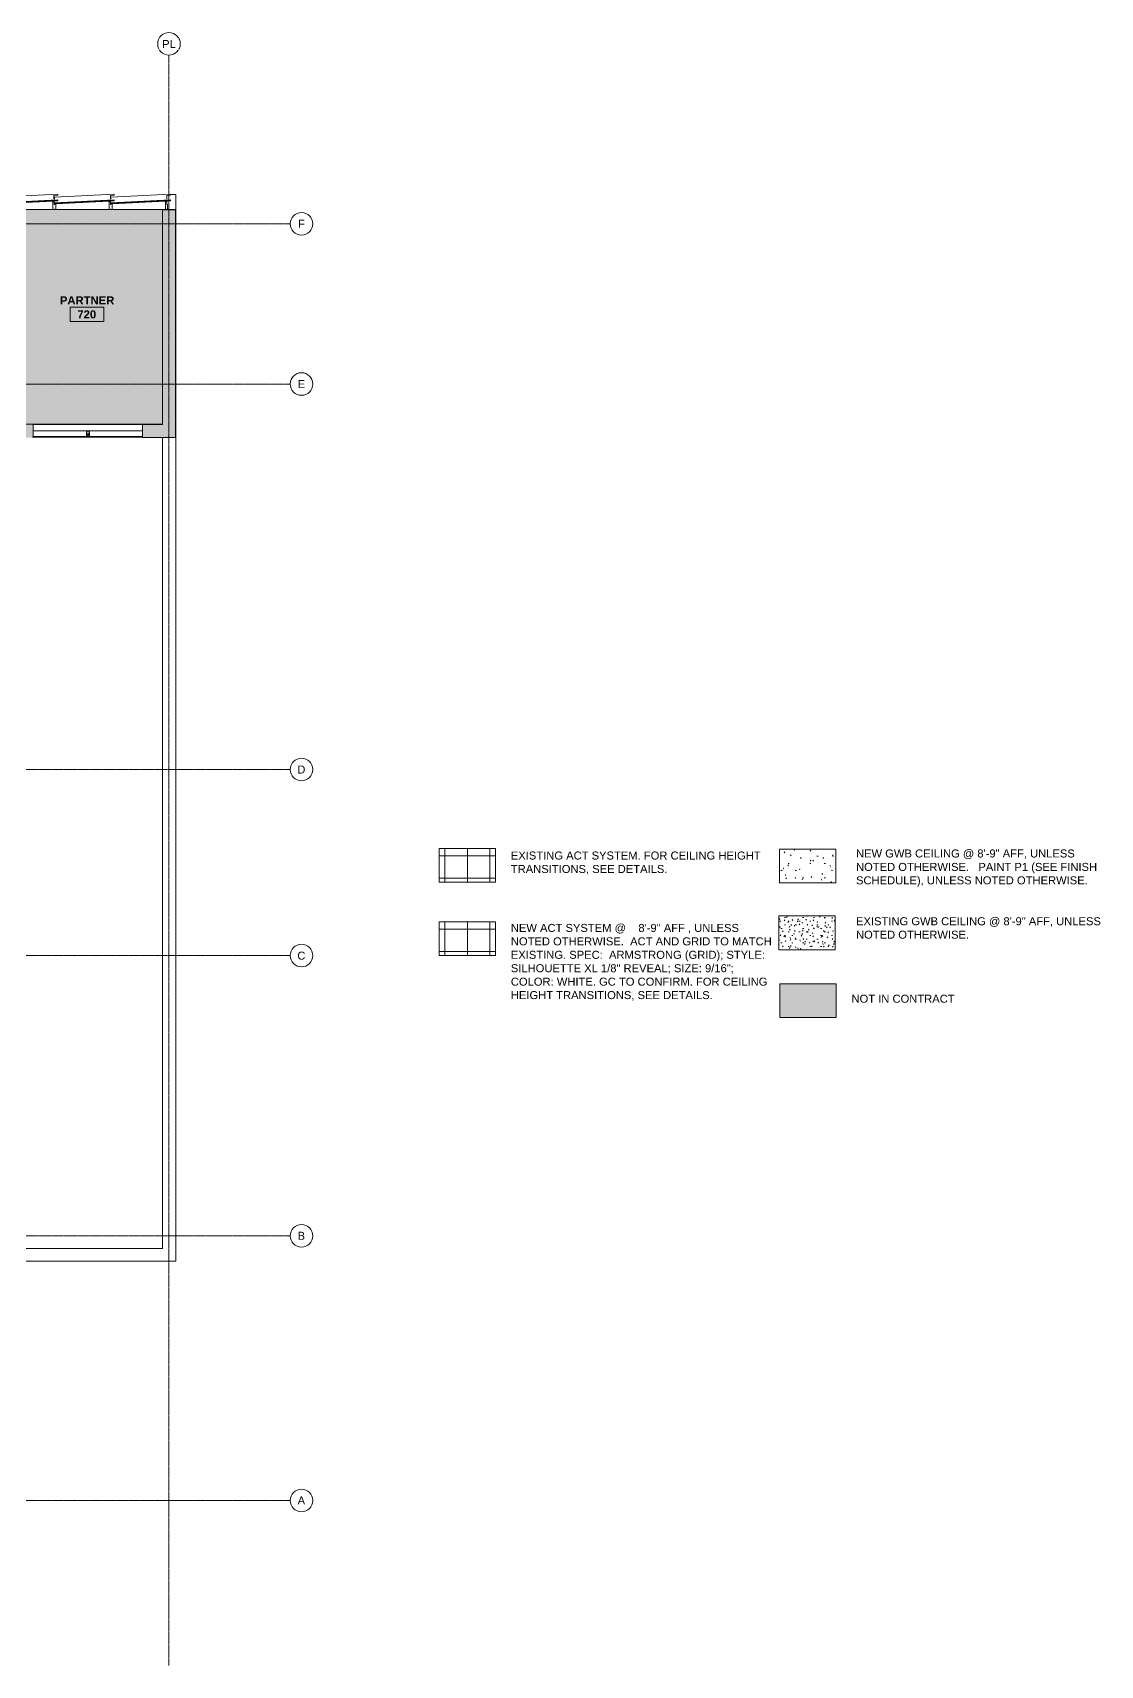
# Model space of a CAD drawing. Header units: inches. Extents: x -203 to 2908, y -968 to 768.
# Drawn here: x 1772 to 2908, y -968 to 768 of the extents above; entities that cross this region are included whole.
import ezdxf

# ---------------------------------------------------------------- set-up
doc = ezdxf.new("R2010")
doc.units = ezdxf.units.IN
doc.header["$MEASUREMENT"] = 0
doc.linetypes.add('Grid Line 1_2_', pattern=[0.875, 0.5, -0.125, 0.125, -0.125])
for name, color, linetype, lineweight in [('A-AREA-IDEN', 2, 'Continuous', 9), ('A-DETL-GENF', 92, 'Continuous', 9), ('A-DETL-THIN', 151, 'Continuous', 9), ('A-Glaz-Exst', 7, 'Continuous', 9), ('A-Wall-Exst', 7, 'Continuous', 9), ('A-WALL-PATT', 111, 'Continuous', 13), ('G-ANNO-TEXT', 231, 'Continuous', 9), ('Jenner and Block 8fl_BB_dwg', 8, 'Continuous', 9), ('S-GRID', 1, 'Continuous', 9), ('S-GRID-IDEN', 1, 'Continuous', 9)]:
    doc.layers.add(name, color=color, linetype=linetype, lineweight=lineweight)
doc.styles.add('Swis721 Lt BT', font='swissl.ttf', dxfattribs={"height": 8.514638})
doc.styles.add('Swis721 Lt BT_B', font='', dxfattribs={"height": 8.583975})
doc.styles.get('Swis721 Lt BT_B').set_extended_font_data('Swis721 Lt BT', bold=True)

# ---------------------------------------------------------------- blocks, each defined once
blk = doc.blocks.new('Jenner and Block 8fl_BB_dwg_CW-60-5551869-LEVEL 7 - RCP')
at = {"layer": 'A-Glaz-Exst'}
for p, q in [((12.2, 3.7), (9.2, -59.6)), ((12.7, 3.8), (9.7, -59.8)), ((12.7, 3.6), (11.9, 3.7)), ((11.4, -1.2), (11.5, -1.2)), ((11.4, -1.3), (11.5, -1.3)), ((11.5, -0.2), (11.5, -1.2)), ((11.7, -0.9), (11.5, -0.9)), ((11.7, -0.9), (11.7, -0.9)), ((11.7, -0.9), (11.7, -0.9)), ((11.7, -1), (11.7, -1)), ((11.7, -1), (11.7, -1)), ((11.7, -1.1), (11.7, -1.1)), ((11.7, -1.1), (11.7, -1.1)), ((11.7, -1.2), (11.7, -1.2)), ((11.7, -1.2), (11.7, -1.2)), ((11.7, -1.3), (11.7, -1.3)), ((11.7, -1.3), (11.7, -1.3)), ((11.7, -1.4), (11.7, -1.4)), ((11.7, -1.4), (11.7, -1.4)), ((11.7, -1.5), (11.7, -1.5)), ((11.7, -1.5), (11.7, -1.5)), ((11.7, -1.6), (11.7, -1.6)), ((11.7, -1.6), (11.7, -1.6)), ((8.7, -58.7), (8.8, -58.7)), ((8.7, -58.8), (8.7, -58.8)), ((8.9, -59.1), (8.7, -59.1)), ((9, -58.4), (9, -58.4)), ((9, -58.4), (9, -58.4)), ((9, -58.5), (9, -58.5)), ((9, -58.5), (9, -58.5)), ((9, -58.6), (9, -58.6)), ((9, -58.6), (9, -58.6)), ((9, -58.7), (9, -58.7)), ((9, -58.7), (9, -58.7)), ((9, -58.8), (9, -58.8)), ((9, -58.8), (9, -58.8)), ((9, -58.9), (9, -58.9)), ((9, -58.9), (9, -58.9)), ((9, -59), (9, -59)), ((9, -59), (9, -59)), ((9, -59.1), (9, -59.1)), ((9, -59.1), (9, -59.1)), ((9, -59.6), (9.7, -59.7))]:
    blk.add_line(p, q, dxfattribs=at)
at = {"layer": 'A-Glaz-Exst', "flags": 128}
for points in [[(3, -0.2), (3.1, -0.2), (3.1, 0)], [(11.6, -0.2), (8.1, -0.2), (8.1, 0), (8.1, -0.2)], [(10, -59.8), (13, 3.8), (12.7, 3.8), (12, 3.8), (11.8, -0.3), (11.7, -1.6), (9, -58.4), (9, -59.8), (10, -59.8)], [(14.1, 0), (14.1, -0.3), (17.8, -0.3), (18, 3.8), (19, 3.8), (16, -59.8), (14.1, -59.8), (14.1, -60)], [(3, -1.6), (3, -0.2), (3, -1.6), (11.5, -1.6)], [(11.5, -0.9), (11.5, -1.2), (11.4, -1.2), (11.4, -1.2), (11.4, -1.2), (11.3, -1.2), (11.3, -1.2), (11.3, -1.3), (11.4, -1.3), (11.4, -1.3), (11.4, -1.3), (11.5, -1.3), (11.5, -1.3)], [(11.4, -1.2), (11.4, -1.2), (11.4, -1.1), (11.3, -1.1), (11.3, -1.2), (11.3, -1.2), (11.3, -1.3), (11.3, -1.3), (11.4, -1.3), (11.4, -1.3), (11.4, -1.3)], [(11.5, -1.6), (11.5, -1.3), (11.5, -1.6), (11.7, -1.6)], [(9, -58.4), (8.7, -58.4), (3, -58.4), (3, -59.8), (3, -58.4)], [(3, -59.8), (3.1, -59.8), (3.1, -60)], [(8.7, -58.8), (8.7, -59.8), (8.1, -59.8), (8.1, -60)], [(8.7, -59.1), (8.7, -58.8), (8.7, -58.8), (8.7, -58.8), (8.7, -58.8), (8.6, -58.8), (8.6, -58.7), (8.6, -58.7), (8.7, -58.7), (8.7, -58.7), (8.7, -58.7), (8.8, -58.7), (8.8, -58.4)], [(8.7, -58.8), (8.7, -58.8), (8.7, -58.8), (8.6, -58.8), (8.6, -58.8), (8.6, -58.7), (8.6, -58.7), (8.6, -58.6), (8.7, -58.7), (8.7, -58.7), (8.7, -58.7)], [(8.8, -58.7), (8.8, -58.4), (8.8, -58.7), (8.8, -58.7)]]:
    blk.add_lwpolyline(points, dxfattribs=at)
at = {"layer": 'A-Glaz-Exst'}
for centre, radius, start, end in [((11.4, -1.2), 0.0249, 177.3555, 267.3555), ((11.4, -1.2), 0.0305, 271.5516, 353.6896), ((11.4, -1.2), 0.0249, 87.3555, 177.3555), ((11.4, -1.3), 0.0305, 1.0214, 83.1594), ((11.6, 0), 0.258, 238.8655, 297.0089), ((11.6, -0.1), 0.258, 238.8655, 297.0089), ((11.6, -0.2), 0.258, 238.8655, 297.0089), ((11.6, -0.3), 0.258, 238.8655, 297.0089), ((11.6, -0.4), 0.258, 238.8655, 297.0089), ((11.6, -0.5), 0.258, 238.8655, 297.0089), ((11.6, -0.6), 0.258, 238.8655, 297.0089), ((11.5, -1.2), 0.0249, 357.3555, 87.3555), ((11.5, -1.2), 0.0249, 267.3555, 357.3555), ((11.7, -0.9), 0.0234, 267.297, 87.297), ((11.7, -0.9), 0.0234, 175.8685, 267.297), ((11.7, -1), 0.0234, 87.297, 267.297), ((11.7, -1), 0.0234, 267.297, 87.297), ((11.7, -1.1), 0.0234, 87.297, 267.297), ((11.7, -1.1), 0.0234, 267.297, 87.297), ((11.7, -1.2), 0.0234, 87.297, 267.297), ((11.7, -1.2), 0.0234, 267.297, 87.297), ((11.7, -1.2), 0.0234, 87.297, 267.297), ((11.7, -1.3), 0.0234, 267.297, 87.297), ((11.7, -1.3), 0.0234, 87.297, 267.297), ((11.7, -1.4), 0.0234, 267.297, 87.297), ((11.7, -1.4), 0.0234, 87.297, 267.297), ((11.7, -1.5), 0.0234, 267.297, 87.297), ((11.7, -1.5), 0.0234, 87.297, 267.297), ((11.7, -1.6), 0.0234, 87.297, 177.7828), ((11.7, -1.6), 0.0238, 260.3836, 353.7904), ((11.7, -1.6), 0.0234, 267.297, 1.6464), ((11.7, -1.6), 0.0234, 87.297, 177.2547), ((11.7, -1.6), 0.0234, 15.8834, 87.297), ((8.7, -58.7), 0.0249, 87.3502, 177.3502), ((8.7, -58.7), 0.0249, 177.3502, 267.3502), ((8.7, -58.7), 0.0305, 271.5463, 353.6844), ((8.7, -58.8), 0.0305, 1.0161, 83.1541), ((8.7, -58.8), 0.0249, 267.3502, 357.3502), ((8.8, -59.6), 0.34, 63.9852, 107.2002), ((8.8, -59.6), 0.34, 64.7421, 107.928), ((8.8, -59.7), 0.34, 65.4949, 108.6593), ((8.8, -59.8), 0.34, 66.2438, 109.3942), ((8.8, -60), 0.34, 67.7305, 110.8758), ((8.8, -59.9), 0.34, 67.0021, 110.133), ((8.8, -60.1), 0.34, 68.4686, 111.6228), ((8.7, -58.8), 0.0249, 357.3502, 87.3502), ((9, -58.8), 0.0234, 87.3355, 267.3355), ((9, -58.9), 0.0234, 87.3355, 267.3355), ((9, -59), 0.0234, 87.3355, 267.3355), ((9, -59.1), 0.0234, 87.3355, 193.174), ((9, -58.4), 0.0234, 190.1274, 267.3355), ((9, -58.4), 0.0238, 0.8421, 94.2489), ((9, -58.4), 0.0234, 267.3355, 87.3355), ((9, -58.5), 0.0234, 87.3355, 267.3355), ((9, -58.4), 0.0234, 190.6265, 267.3355), ((9, -58.5), 0.0234, 267.3355, 87.3355), ((9, -58.6), 0.0234, 87.3355, 267.3355), ((9, -58.6), 0.0234, 267.3355, 87.3355), ((9, -58.7), 0.0234, 87.3355, 267.3355), ((9, -58.7), 0.0234, 267.3355, 87.3355), ((9, -58.7), 0.0234, 87.3355, 267.3355), ((9, -58.8), 0.0234, 267.3355, 87.3355), ((9, -58.9), 0.0234, 267.3355, 87.3355), ((9, -59), 0.0234, 267.3355, 87.3355), ((9, -59.1), 0.0234, 267.3355, 87.3355)]:
    blk.add_arc(centre, radius, start, end, dxfattribs=at)
blk = doc.blocks.new('Jenner and Block 8fl_BB_dwg-4751915-LEVEL 7 - RCP')
at = {"layer": 'A-Glaz-Exst'}
for p, q in [((1772.1, 351.6), (1889, 351.6)), ((1772.1, 344.7), (1829.1, 344.7)), ((1829.3, 344.3), (1829.3, 341)), ((1829.3, 340.6), (1829.3, 339.5)), ((1829.4, 340.8), (1830.4, 340.8)), ((1830.5, 340.7), (1829.4, 340.7)), ((1829.9, 344.4), (1829.9, 344.3)), ((1829.9, 344.3), (1831.2, 344.3)), ((1830.5, 341.3), (1830.4, 341.3)), ((1830.4, 338.7), (1830.4, 338.8)), ((1830.4, 337.7), (1830.9, 337.7)), ((1830.7, 338.6), (1830.5, 338.7)), ((1830.6, 341.2), (1830.7, 341.1)), ((1830.7, 340.8), (1830.6, 340.8)), ((1830.6, 338.7), (1830.8, 338.7)), ((1830.7, 341.2), (1830.7, 341.2)), ((1830.7, 341.1), (1830.7, 340.9)), ((1830.7, 340.8), (1830.7, 340.8)), ((1830.8, 341.1), (1830.9, 341)), ((1830.8, 341), (1830.8, 341)), ((1830.8, 341), (1830.8, 341)), ((1830.9, 341), (1830.8, 340.9)), ((1830.8, 338.7), (1830.8, 338.9)), ((1831.9, 340.8), (1831.1, 340.8)), ((1831.3, 344.5), (1831.9, 344.5)), ((1831.3, 344.3), (1831.3, 344.4)), ((1832, 344.3), (1832, 341)), ((1832, 340.6), (1832, 339.5)), ((1832.1, 344.7), (1888.6, 344.7))]:
    blk.add_line(p, q, dxfattribs=at)
at = {"layer": 'A-Glaz-Exst', "flags": 128}
for points in [[(1918.5, 596.1), (1924.1, 596.1), (1924.1, 580.1)], [(-120.8, 406.7), (-120.8, 580.1), (1913.1, 580.1)], [(1923.1, 579.9), (1923.1, 580.1), (1915.2, 580.1), (1915.2, 585.3), (1914.7, 585.3)], [(1772.1, 338.5), (1829.9, 338.5), (1829.9, 338.7), (1829.2, 338.7), (1829.2, 338.8), (1829.1, 338.8), (1829.1, 344.7), (1830.4, 344.7), (1830.4, 344.4), (1830.4, 344.5), (1830.4, 344.7), (1829.1, 344.7), (1829.1, 338.8), (1829.2, 338.8), (1829.2, 339.1)], [(1772.1, 338.7), (1829.2, 338.7), (1829.6, 339.1), (1829.6, 338.7), (1829.2, 339.1), (1830, 339.1)], [(1772.1, 338), (1829.9, 338), (1829.9, 337.7), (1772.1, 337.7)], [(1829.4, 338.4), (1829.3, 338.4), (1829.3, 338), (1829.4, 338)], [(1830.2, 344.5), (1830, 344.5), (1830, 344.5), (1830.1, 344.5), (1830.1, 344.5), (1829.9, 344.5), (1829.9, 344.5), (1829.9, 344.5), (1829.9, 344.5), (1829.4, 344.5)], [(1829.4, 339.3), (1830.4, 339.3), (1830.4, 338.8), (1830.3, 338.8), (1830.3, 338.8), (1830.3, 338.8), (1830.3, 338.7), (1830.3, 338.7), (1830.3, 338.7), (1830.4, 338.7), (1830.4, 338.6), (1830.7, 338.6), (1830.7, 338.6), (1830.7, 338.6), (1830.4, 338.6), (1830.4, 337.7), (1830.1, 337.7), (1830.1, 339)], [(1829.5, 338.4), (1829.6, 338.4), (1829.8, 338.4), (1829.8, 338), (1829.6, 338), (1829.5, 338)], [(1830.3, 344.4), (1830.3, 344.4), (1830.8, 344.4), (1829.9, 344.4)], [(1830.4, 338.8), (1830.4, 338.8), (1830.4, 338.8)], [(1830.6, 338.7), (1830.9, 338.7), (1830.6, 338.7), (1830.6, 338.7)], [(1830.7, 341.2), (1830.8, 341.2), (1830.8, 341), (1830.8, 341), (1830.8, 341.1)], [(1830.8, 340.9), (1830.8, 340.9), (1830.8, 340.9), (1830.8, 340.8), (1830.7, 340.8)], [(1831, 340.9), (1831, 341.3), (1830.8, 341.3), (1830.8, 341)], [(1830.8, 340.9), (1830.8, 340.7), (1831.9, 340.7)], [(1832.1, 338.8), (1832.1, 338.8), (1832.1, 344.7), (1830.9, 344.7), (1830.9, 344.5), (1830.9, 344.7), (1832.1, 344.7), (1832.1, 338.8), (1832.1, 338.8), (1832.1, 338.7), (1832.1, 338.8), (1832.1, 339.1)], [(1831.9, 339.3), (1830.9, 339.3), (1830.9, 338.8), (1830.9, 338.8), (1830.9, 338.8), (1831, 338.8), (1831, 338.7), (1830.9, 338.7), (1830.9, 338.7), (1830.9, 338.7), (1830.9, 338.7), (1830.9, 337.7), (1831.1, 337.7)], [(1830.9, 338.7), (1830.9, 337.7), (1831.1, 337.7), (1831.1, 339)], [(1830.9, 338.9), (1830.9, 338.9), (1830.9, 338.8)], [(1832.1, 338.7), (1831.7, 339.1), (1831.7, 338.7), (1832.1, 339.1), (1831.3, 339.1)], [(1888.6, 338.7), (1832.1, 338.7), (1831.4, 338.7), (1831.4, 338.5), (1888.6, 338.5)], [(1888.6, 338), (1831.4, 338), (1831.4, 337.7), (1888.6, 337.7)], [(1831.8, 338.4), (1831.7, 338.4), (1831.5, 338.4), (1831.5, 338), (1831.7, 338), (1831.8, 338)], [(1831.8, 338.4), (1831.9, 338.4), (1831.9, 338), (1831.8, 338)]]:
    blk.add_lwpolyline(points, dxfattribs=at)
blk.add_lwpolyline([(1830.1, 337.7), (1830.4, 337.7), (1830.4, 338.6), (1830.4, 337.7)], close=True, dxfattribs=at)
at = {"layer": 'A-Glaz-Exst'}
for centre, radius in [((1829.5, 338.4), 0.0313), ((1829.5, 338), 0.0313), ((1831.8, 338.4), 0.0312), ((1831.8, 338), 0.0312)]:
    blk.add_circle(centre, radius, dxfattribs=at)
for centre, radius, start, end in [((1829.4, 344.3), 0.125, 90, 180), ((1829.4, 341), 0.125, 180, 270), ((1829.4, 340.6), 0.125, 90, 180), ((1829.4, 339.5), 0.125, 180, 270), ((1829.9, 338.9), 0.312, 143.1301, 216.8699), ((1830, 338.9), 0.221, 98.1301, 225), ((1830.3, 338.2), 0.531, 151.9275, 208.0725), ((1830, 338.2), 0.145, 20.4877, 217.8024), ((1829.9, 344.4), 0.0312, 90, 180), ((1829.9, 344.3), 0.0312, 180, 270), ((1830.1, 338.7), 0.257, 91.4846, 178.5154), ((1830, 338.1), 0.13, 196.4082, 343.6978), ((1830, 337.6), 0.266, 61.9275, 118.0725), ((1830, 337.7), 0.266, 61.9275, 118.0725), ((1830, 337.5), 0.266, 61.9275, 118.0725), ((1830, 337.5), 0.266, 61.9275, 118.0725), ((1830, 339), 0.125, 0, 90), ((1830.2, 344.4), 0.0313, 0, 90), ((1830.3, 344.4), 0.0312, 270, 0), ((1830.3, 344.4), 0.0312, 270, 0), ((1830.3, 344.4), 0.0312, 180, 270), ((1831, 341), 0.673, 156.572, 192.6755), ((1830.4, 338.8), 0.0312, 5, 90), ((1830.5, 338.7), 0.0312, 185, 270), ((1831, 341), 0.548, 150.7723, 209.8389), ((1831, 341), 0.451, 155.6104, 204.3896), ((1830.6, 341.1), 0.089, 47.709, 140.0132), ((1831, 341), 0.517, 156.0212, 203.9788), ((1830.6, 340.8), 0.089, 219.9868, 312.291), ((1830.6, 341.1), 0.0695, 66.2999, 122.2806), ((1830.6, 340.9), 0.0695, 237.7194, 293.7001), ((1830.6, 338.7), 0.0313, 95, 180), ((1830.7, 341.2), 0.0197, 224.761, 270), ((1830.7, 341.1), 0.0118, 224.761, 292.5325), ((1830.7, 341.1), 0.0139, 297.3515, 112.5325), ((1830.7, 341.1), 0.0118, 117.3515, 180), ((1830.8, 341), 0.0306, 93.7029, 266.2971), ((1830.7, 340.8), 0.0139, 247.4675, 62.6485), ((1830.7, 340.9), 0.0118, 180, 242.6485), ((1830.7, 340.8), 0.0118, 67.4675, 135.239), ((1830.7, 340.8), 0.0197, 90, 135.239), ((1830.7, 338.6), 0.0313, 0, 85), ((1830.8, 344.5), 0.0625, 270, 0), ((1830.8, 344.5), 0.0625, 270, 0), ((1830.8, 341.1), 0.016, 25.4383, 180), ((1830.8, 341), 0.0306, 273.7029, 86.2971), ((1830.8, 340.9), 0.016, 180, 334.5617), ((1830.9, 338.9), 0.0312, 90, 175), ((1830.8, 338.7), 0.0312, 270, 355), ((1830.8, 341), 0.04, 334.5617, 25.4383), ((1831.1, 340.9), 0.0625, 180, 270), ((1831.3, 339), 0.125, 90, 180), ((1831.1, 338.7), 0.257, 1.4846, 88.5154), ((1831.3, 338.2), 0.145, 322.1976, 159.5123), ((1831.3, 338.1), 0.13, 196.3022, 343.5918), ((1831.3, 337.6), 0.266, 61.9275, 118.0725), ((1831.3, 337.7), 0.266, 61.9275, 118.0725), ((1831.3, 337.5), 0.266, 61.9275, 118.0725), ((1831.3, 337.5), 0.266, 61.9275, 118.0725), ((1831.2, 344.3), 0.0625, 270, 0), ((1831.3, 344.4), 0.0625, 90, 180), ((1831.3, 338.9), 0.221, 315, 81.8699), ((1830.9, 338.2), 0.531, 331.9275, 28.0725), ((1831.3, 338.9), 0.312, 323.1301, 36.8699), ((1831.9, 344.3), 0.125, 0, 90), ((1831.9, 341), 0.125, 270, 0), ((1831.9, 340.6), 0.125, 0, 90), ((1831.9, 339.5), 0.125, 270, 360)]:
    blk.add_arc(centre, radius, start, end, dxfattribs=at)
at = {"layer": 'A-Wall-Exst'}
blk.add_line((1771.7, 337.7), (1772.1, 337.7), dxfattribs=at)
at = {"layer": 'A-Wall-Exst', "flags": 128}
for points in [[(1924.1, 337.7), (1924.1, 580.1), (1909.8, 580.1), (1909.8, 579.9)], [(1772.1, 337.7), (1772.1, 351.6), (1737.2, 351.6), (1736.1, 351.6)], [(1909.8, 351.6), (1889, 351.6), (1889, 351.3)], [(1923.7, 337.7), (1924.1, 337.7), (1924.1, -538.8), (1737.2, -538.8), (1737.2, -494.3), (1723.3, -494.3), (1723.3, -494.6)], [(1737.2, -525.1), (1909.8, -525.1), (1909.8, 337.4)]]:
    blk.add_lwpolyline(points, dxfattribs=at)
at = {"layer": 'A-WALL-PATT', "color": 7, "lineweight": 9}
for p, q in [((1909.8, 580.1), (1924.1, 580.1)), ((1889, 351.3), (1889, 351.6)), ((1924.1, 337.7), (1923.7, 338.1)), ((1923.7, 338.1), (1924.1, 337.7))]:
    blk.add_line(p, q, dxfattribs=at)
at = {"layer": 'A-WALL-PATT', "color": 7, "lineweight": 9, "flags": 128}
blk.add_lwpolyline([(1772.1, 351.6), (1772.1, 347), (1772.1, 337.7)], dxfattribs=at)
at = {"extrusion": (0, 0, -1), "zscale": -1, "rotation": 90.00000000000001}
for p in [(-1794.7, 577.2), (-1854.7, 577.2), (-1914.7, 577.2)]:
    blk.add_blockref('Jenner and Block 8fl_BB_dwg_CW-60-5551869-LEVEL 7 - RCP', p, dxfattribs=at)
blk = doc.blocks.new('Grid - Grid Head - Circle-50561-LEVEL 7 - RCP')
at = {"layer": 'S-GRID-IDEN'}
blk.add_circle((0, 0), 0.125, dxfattribs=at)
blk = doc.blocks.new('Room Tag - Room Name and Number-3379422-LEVEL 7 - RCP')
at = {"layer": 'A-AREA-IDEN'}
for p, q in [((-0.188, -0.164), (-0.188, -0.002)), ((-0.188, -0.002), (0.187, -0.002)), ((0.187, -0.002), (-0.188, -0.002)), ((-0.188, -0.002), (-0.188, -0.164)), ((0.187, -0.164), (-0.188, -0.164)), ((-0.188, -0.164), (0.187, -0.164)), ((0.187, -0.002), (0.187, -0.164)), ((0.187, -0.164), (0.187, -0.002))]:
    blk.add_line(p, q, dxfattribs=at)

msp = doc.modelspace()

# ---------------------------------------------------------------- hatches: boundary and pattern name
at = {"layer": 'A-DETL-GENF'}
h = msp.add_hatch(color=9, dxfattribs=at)
h.paths.add_polyline_path([(131.8, -848), (290.7, -780.5), (225.6, -627), (211.1, -633.2), (209.3, -628.9), (209.4, -628.9), (203.6, -616.4), (207.8, -614.4), (213.7, -627.1), (295.8, -592.2), (297.6, -596.5), (229.9, -625.2), (295, -778.7), (401.1, -733.6), (335.9, -580.2), (334.4, -580.9), (332.6, -576.6), (421, -539.1), (422.8, -543.3), (340.2, -578.4), (405.3, -731.8), (511.7, -686.7), (511.7, -619.1), (494.7, -619.1), (494.7, -614.1), (492.2, -614.1), (492.2, -540), (465.4, -540), (465.4, -525.2), (459.6, -527.7), (457.8, -523.5), (465.4, -520.2), (465.4, -507.4), (497.2, -507.4), (497.2, -511.6), (497.7, -511.6), (497.7, -516.6), (497.2, -516.6), (497.2, -614.1), (658.1, -614.1), (718.7, -588.4), (718.7, -513), (720.7, -513), (720.7, -508.9), (744.7, -508.9), (744.7, -513.2), (758, -510.1), (758, -505.4), (677.1, -505.4), (677.1, -505.4), (627, -505.4), (627, -505.3), (560.7, -505.3), (560.7, -516.6), (537.7, -516.6), (537.7, -511.6), (555.7, -511.6), (555.7, -395.3), (560.7, -395.3), (560.7, -438.4), (560.2, -438.4), (560.2, -441.9), (560.7, -441.9), (560.7, -498.3), (620, -498.3), (620, -477.9), (627, -477.9), (627, -501.9), (758, -501.9), (758, -376.9), (625.5, -376.9), (625.5, -433.4), (624.2, -433.4), (624.2, -433.9), (625.5, -433.9), (625.5, -441.9), (600.2, -441.9), (600.2, -438.4), (622, -438.4), (622, -303.2), (601.2, -303.2), (601.2, -299.7), (634.6, -299.7), (634.6, -357), (794, -357), (794, -231), (635, -231), (635, -255), (560.7, -255), (560.7, -299.7), (561.2, -299.7), (561.2, -303.2), (560.7, -303.2), (560.7, -346.7), (555.7, -346.7), (555.7, -250), (575.8, -250), (575.8, -200.8), (587.1, -200.8), (587.1, -243.7), (631.5, -243.7), (631.5, -225), (676, -225), (676, -160.8), (555.7, -160.8), (555.7, 0.7), (596.7, 0.7), (596.7, -16.3), (638.7, -16.3), (638.7, 0.7), (700.7, 0.7), (700.7, -16.3), (742.7, -16.3), (742.7, 0.7), (804.7, 0.7), (804.7, -16.3), (846.7, -16.3), (846.7, 0.7), (908.7, 0.7), (908.7, -16.3), (950.7, -16.3), (950.7, 0.7), (993.7, 0.7), (993.7, -121.7), (988.7, -121.7), (988.7, -121.3), (980.1, -121.3), (980.1, -122.6), (769.7, -122.6), (769.7, -217.7), (963.7, -217.7), (963.7, -199.9), (988.7, -199.9), (988.7, -161.7), (993.7, -161.7), (993.7, -227.3), (968.7, -227.3), (968.7, -227.4), (963.7, -227.4), (963.7, -224.7), (769.7, -224.7), (769.7, -225), (800, -225), (800, -303.9), (963.7, -303.9), (963.7, -267.4), (968.7, -267.4), (968.7, -284.3), (1048.6, -284.3), (1048.6, -116.8), (1052.1, -116.8), (1052.1, -76.8), (1048.6, -76.8), (1048.6, 0.1), (1552.6, 0.1), (1552.6, 338), (1723.3, 338), (1723.3, 351.6), (1731.9, 351.6), (1731.9, 355.6), (1736.5, 355.6), (1736.5, 351.6), (1910.2, 351.6), (1910.2, 580.4), (-120.4, 580.4), (-120.4, 407), (53.9, 407), (53.9, 427), (70.7, 427), (70.7, 422.3), (58.5, 422.3), (58.5, 402.3), (58.1, 402.3), (58.1, 327.6), (54.3, 327.6), (54.3, 402.3), (-120.4, 402.3), (-120.4, 287), (54.3, 287), (54.3, 287.6), (58.1, 287.6), (58.1, 279.6), (54.3, 279.6), (54.3, 282.3), (-120.4, 282.3), (-120.4, 167), (54.3, 167), (54.3, 239.6), (58.1, 239.6), (58.1, 160.6), (54.3, 160.6), (54.3, 162.3), (-120.4, 162.3), (-120.4, 0.5), (-80.8, 0.5), (-80.8, -12.9), (54.3, -12.9), (54.3, 120.6), (58.1, 120.6), (58.1, -20.2), (54.3, -20.2), (54.3, -17.5), (-80.8, -17.5), (-80.8, -31), (-120.4, -31), (-120.4, -193), (54.3, -193), (54.3, -60.2), (58.1, -60.2), (58.1, -218.2), (72.5, -252.3), (69.1, -253.8), (54.3, -219), (54.3, -197.7), (-120.4, -197.7), (-120.4, -254.2), (-75, -361.1), (84.5, -290.1), (84.7, -290.6), (88.2, -289.1), (140.8, -413.1), (137.4, -414.6), (86.3, -294.4), (-73.1, -365.4), (42.7, -638.1), (201.9, -566.7), (175.4, -504.2), (178.9, -502.7), (207.2, -569.4), (190.3, -577), (190.9, -578.2), (186.7, -580.1), (186.1, -578.8), (44.5, -642.4), (120.8, -822.1)], flags=0)
h.paths.add_polyline_path([(225.8, -805.8), (216.4, -783.7), (238.5, -774.3), (247.8, -796.4), (233, -802.7)], flags=0)
h.paths.add_polyline_path([(446.7, -712), (437.3, -689.9), (459.4, -680.5), (468.8, -702.6), (455.3, -708.3)], flags=0)
h.paths.add_polyline_path([(516.3, -684.7), (893.3, -524.7), (967.9, -524.7), (967.9, -523.3), (944.2, -523.3), (944.2, -523.6), (744.7, -523.6), (744.7, -532.9), (723.7, -532.9), (723.7, -561.4), (744.7, -561.4), (744.7, -585.4), (723.7, -585.4), (723.7, -591.7), (659.1, -619.1), (590.8, -619.1), (590.8, -647.1), (516.7, -647.1), (516.7, -643.6), (587.3, -643.6), (587.3, -619.1), (516.3, -619.1), (516.3, -647.1)], flags=0)
h.paths.add_polyline_path([(494.8, -99.5), (491.3, -99.5), (491.3, -3.4), (380.8, -3.4), (380.8, -149.2), (491.3, -149.2), (491.3, -139.5), (494.8, -139.5), (494.8, -99.5)], flags=0)
h.paths.add_polyline_path([(262.4, -545.9), (246.3, -508.1), (353.1, -462.7), (227.5, -166.9), (120.8, -212.4), (111, -189.4), (111, 5.6), (114.8, 5.6), (114.8, -29.2), (207, -29.2), (207, 5.6), (253.2, 5.6), (256.4, 0.1), (258.3, 0.1), (258.3, -3.4), (257.3, -3.4), (257.3, -33.1), (236.5, -33.1), (236.5, -149.2), (377.3, -149.2), (377.3, -3.4), (298.3, -3.4), (298.3, 0.1), (494.8, 0.1), (494.8, -201.3), (491.3, -201.3), (491.3, -152.7), (236.5, -152.7), (236.5, -179.1), (297.9, -323.8), (491.3, -323.8), (491.3, -321.7), (494.8, -321.7), (494.8, -446.7), (416, -480.4), (414.6, -477.1), (491.3, -444.4), (491.3, -327.3), (299.4, -327.3), (370.9, -495.8), (377.8, -492.8), (379.2, -496), (369.1, -500.4), (354.5, -465.9), (287.3, -494.5), (302, -529.1), (263.1, -545.6)], flags=0)
h.paths.add_polyline_path([(263.1, -541.8), (297.4, -527.2), (284.1, -495.8), (271.8, -501), (281.2, -523.1), (259.1, -532.5), (262.4, -540.1)], flags=0)
h.paths.add_polyline_path([(3.3, -539), (-6.1, -516.9), (16, -507.5), (19.4, -515.4), (155.6, -457.5), (153, -451.4), (156.4, -450), (163.2, -465.9), (159.8, -467.4), (157.4, -461.8), (21.2, -519.6), (25.4, -529.6), (16, -533.6)], flags=0)
h.paths.add_polyline_path([(492, -535.4), (492.2, -535.4), (492.2, -532.9), (471.7, -532.9), (471.7, -512), (470, -512), (470, -535.4), (471.7, -535.4)], flags=0)
h.paths.add_polyline_path([(1595.7, -524.7), (1723.7, -524.7), (1723.7, -377.4), (1552.6, -377.4), (1552.6, -347.5), (1539.3, -347.5), (1539.3, -343.7), (1552.6, -343.7), (1552.6, -123.4), (1491.1, -123.4), (1491.1, -287.8), (1483.5, -287.8), (1483.5, -284.3), (1487.6, -284.3), (1487.6, -123.7), (1052.1, -123.7), (1052.1, -284.3), (1443.5, -284.3), (1443.5, -287.8), (1413.3, -287.8), (1413.3, -343.7), (1450.3, -343.7), (1450.3, -347.5), (1376.3, -347.5), (1376.3, -524.7), (1492, -524.7), (1492, -347.5), (1490.3, -347.5), (1490.3, -343.7), (1499.3, -343.7), (1499.3, -347.5), (1496.6, -347.5), (1496.6, -524.7), (1566.7, -524.7)], flags=0)
h.paths.add_polyline_path([(1542.7, -523.3), (1542.7, -499.3), (1566.7, -499.3), (1566.7, -523.3), (1552.6, -523.3)], flags=0)
h.paths.add_polyline_path([(744.7, -520.1), (940.7, -520.1), (940.7, -497.3), (944.2, -497.3), (944.2, -500.8), (963.7, -500.8), (963.7, -457.4), (946.5, -457.4), (946.5, -308.9), (800, -308.9), (800, -363), (625.5, -363), (625.5, -370.9), (764, -370.9), (764, -513.6), (744.7, -513.6), (744.7, -520)], flags=0)
h.paths.add_polyline_path([(963.7, -452.4), (963.7, -308.9), (951.5, -308.9), (951.5, -452.4)], flags=0)
h.paths.add_polyline_path([(631.1, -357), (631.1, -303.2), (625.5, -303.2), (625.5, -357)], flags=0)
h.paths.add_polyline_path([(491.3, -281.7), (491.3, -225.3), (471.7, -225.3), (471.7, -201.3), (494.8, -201.3), (494.8, -281.7), (491.3, -281.7)], flags=0)
h.paths.add_polyline_path([(739.5, -225), (766.2, -225), (766.2, -204.8), (679.5, -204.8), (679.5, -225), (681.5, -225)], flags=0)
h.paths.add_polyline_path([(766.2, -201.3), (766.2, -119.3), (679.5, -119.3), (679.5, -201.3), (739.5, -201.3)], flags=0)
h.paths.add_polyline_path([(233, -170.8), (233, -164.6), (230.7, -165.5), (232.9, -170.6)], flags=0)
h.paths.add_polyline_path([(668.2, -146.8), (668.2, -111.3), (771.7, -111.3), (771.7, -24.3), (569.7, -24.3), (569.7, -146.8), (584.7, -146.8)], flags=0)
h.paths.add_polyline_path([(1052.1, -120.2), (1162.6, -120.2), (1162.6, -3.4), (1052.1, -3.4), (1052.1, -120.2)], flags=0)
h.paths.add_polyline_path([(1203.9, -120.2), (1487.6, -120.2), (1487.6, -118), (1491.1, -118), (1491.1, -78), (1487.6, -78), (1487.6, -3.4), (1268.7, -3.4), (1268.7, -29.3), (1240.7, -29.3), (1240.7, -3.4), (1166.1, -3.4), (1166.1, -120.2)], flags=0)
h.paths.add_polyline_path([(775.2, -111.3), (979.7, -111.3), (979.7, -24.3), (775.2, -24.3), (775.2, -97.3)], flags=0)
h.paths.add_polyline_path([(253.5, -29.3), (253.5, -1.9), (251.2, 2.1), (210.5, 2.1), (210.5, -29.2), (220.7, -29.2), (220.7, -1.3), (248.7, -1.3), (248.7, -29.3)], flags=0)
h.paths.add_polyline_path([(-120.4, -27.5), (-84.3, -27.5), (-84.3, -27.3), (-117.8, -27.3), (-117.8, -3), (-120.4, -3), (-120.4, -27.3)], flags=0)
h.paths.add_polyline_path([(364.9, 72.7), (159.6, 72.7), (159.6, 76.2), (236.8, 76.2), (236.8, 164.7), (114.5, 164.6), (114.5, 76.2), (119.6, 76.2), (119.6, 72.7), (111, 72.7), (111, 168.1), (236.8, 168.2), (236.8, 330.1), (118.6, 330.1), (118.6, 333.6), (240.3, 333.6), (240.3, 219.7), (561.3, 219.7), (561.3, 333.9), (564.8, 333.9), (564.9, 72.2), (435.2, 72.2), (435.2, 104.8), (438.7, 104.8), (438.7, 75.7), (561.4, 75.7), (561.3, 169), (526.7, 169), (526.7, 174.5), (530.2, 174.5), (530.2, 172.5), (561.3, 172.5), (561.3, 216), (530.2, 216), (530.2, 213.5), (526.7, 213.5), (526.7, 216.2), (402.6, 216.2), (402.6, 140.7), (439.2, 140.7), (439.2, 137.2), (361.2, 137.2), (361.2, 140.7), (382.3, 140.7), (382.3, 216.2), (240.3, 216.2), (240.3, 76.2), (361.4, 76.2), (361.4, 102.2), (364.9, 102.2), (364.9, 76.2)], flags=0)
h.paths.add_polyline_path([(1048.5, 72.7), (1048.5, 216.2), (808.5, 216.2), (808.5, 219.7), (768.5, 219.7), (768.5, 216.2), (766.3, 216.2), (766.3, 80.7), (993, 80.7), (993, 72.7), (762.8, 72.7), (762.8, 107.7), (727.7, 107.7), (727.7, 297.2), (668.5, 297.2), (668.5, 107.7), (653, 107.7), (653, 313.7), (762.8, 313.7), (762.8, 340.7), (1165.2, 340.7), (1165.2, 219.7), (1487.6, 219.8), (1487.6, 333.8), (1491.1, 333.8), (1491.1, 213.9), (1487.6, 213.9), (1487.6, 216.3), (1376.4, 216.2), (1376.4, 76.3), (1487.6, 76.3), (1487.6, 173.9), (1491.1, 173.9), (1491.1, 72.8), (1248.5, 72.8), (1248.5, 102.3), (1252, 102.3), (1252, 76.3), (1372.9, 76.3), (1372.9, 216.2), (1214.3, 216.2), (1214.3, 179), (1252, 179), (1252, 175.5), (1231, 175.5), (1231, 140.8), (1252, 140.8), (1252, 137.3), (1173, 137.3), (1173, 140.8), (1210.8, 140.8), (1210.8, 216.2), (1076.5, 216.2), (1076.5, 216.7), (1073, 216.7), (1073, 216.2), (1052, 216.2), (1052, 176.7), (1073, 176.7), (1073, 177.7), (1076.5, 177.7), (1076.5, 173.2), (1052, 173.2), (1052, 76.2), (1173, 76.3), (1173, 102.3), (1176.5, 102.3), (1176.5, 72.8), (1048.6, 72.7)], flags=0)
h.paths.add_polyline_path([(762.8, 111.2), (762.8, 310.2), (731.2, 310.2), (731.2, 111.2), (739.5, 111.2)], flags=0)
h.paths.add_polyline_path([(656.5, 111.2), (665, 111.2), (665, 310.2), (656.5, 310.2), (656.5, 119.7)], flags=0)
h.paths.add_polyline_path([(399.1, 140.7), (399.1, 216.2), (385.8, 216.2), (385.8, 140.7), (399.1, 140.7)], flags=0)
h.paths.add_polyline_path([(1227.5, 140.8), (1227.5, 175.5), (1214.3, 175.5), (1214.3, 140.8)], flags=0)
h.paths.add_polyline_path([(668.5, 300.7), (727.7, 300.7), (727.7, 310.2), (668.5, 310.2), (668.5, 309.2)], flags=0)
h.paths.add_polyline_path([(1731.9, 395.6), (1731.9, 410.3), (1678.9, 410.3), (1678.9, 398.1), (1599.7, 398.1), (1599.7, 402.8), (1674.3, 402.8), (1674.3, 414.9), (1731.9, 414.9), (1731.9, 580.1), (1736.5, 580.1), (1736.5, 395.6)], flags=0)
h.paths.add_polyline_path([(1552.2, 398.1), (1548.7, 398.1), (1548.7, 402.8), (1552.2, 402.8), (1552.2, 548.1), (1556.8, 548.1), (1556.8, 402.8), (1559.7, 402.8), (1559.7, 398.1), (1552.6, 398.1)], flags=0)
h.paths.add_polyline_path([(1487.6, 398.1), (1299.7, 398.1), (1299.7, 402.8), (1432.4, 402.8), (1432.4, 580.1), (1437, 580.1), (1437, 402.8), (1508.7, 402.8), (1508.7, 398.1), (1491.1, 398.1)], flags=0)
h.paths.add_polyline_path([(1259.7, 398.1), (1248.7, 398.1), (1248.7, 402.8), (1252.2, 402.8), (1252.2, 550.1), (1256.8, 550.1), (1256.8, 402.8), (1259.7, 402.8)], flags=0)
h.paths.add_polyline_path([(1045.2, 398.1), (999.2, 398.1), (999.2, 402.8), (1132.4, 402.8), (1132.4, 580.1), (1137, 580.1), (1137, 402.8), (1208.7, 402.8), (1208.7, 398.1), (1049.1, 398.1)], flags=0)
h.paths.add_polyline_path([(959.2, 398.1), (948.7, 398.1), (948.7, 402.8), (952.2, 402.8), (952.2, 548.6), (956.8, 548.6), (956.8, 402.8), (959.2, 402.8)], flags=0)
h.paths.add_polyline_path([(832.4, 398.1), (830.7, 398.1), (830.7, 402.8), (832.4, 402.8), (832.4, 580.1), (837, 580.1), (837, 402.8), (908.7, 402.8), (908.7, 398.1), (837, 398.1)], flags=0)
h.paths.add_polyline_path([(656.5, 398.1), (520.7, 398.1), (520.7, 402.8), (652.4, 402.8), (652.4, 580.1), (657, 580.1), (657, 402.8), (790.7, 402.8), (790.7, 398.1), (657, 398.1)], flags=0)
h.paths.add_polyline_path([(480.7, 398.1), (470.7, 398.1), (470.7, 402.8), (472.4, 402.8), (472.4, 580.1), (477, 580.1), (477, 402.8), (480.7, 402.8)], flags=0)
h.paths.add_polyline_path([(280.7, 398.1), (280.7, 402.8), (352.4, 402.8), (352.4, 580.1), (357, 580.1), (357, 402.8), (430.7, 402.8), (430.7, 398.1), (352.4, 398.1)], flags=0)
h.paths.add_polyline_path([(240.7, 398.1), (229.7, 398.1), (229.7, 402.8), (232.4, 402.8), (232.4, 550.1), (237, 550.1), (237, 402.8), (240.7, 402.8)], flags=0)
h.paths.add_polyline_path([(117, 398.1), (112.4, 398.1), (112.4, 422.3), (110.7, 422.3), (110.7, 427), (112.4, 427), (112.4, 580.1), (117, 580.1), (117, 402.8), (189.7, 402.8), (189.7, 398.1), (118.6, 398.1)], flags=0)
h.paths.add_polyline_path([(222.7, 487.7), (222.7, 577.1), (246.7, 577.1), (246.7, 553.1), (222.7, 553.1)], flags=0)
h.paths.add_polyline_path([(1552.2, 553.1), (1542.7, 553.1), (1542.7, 577.1), (1566.7, 577.1), (1566.7, 553.1), (1552.6, 553.1)], flags=0)
h.paths.add_polyline_path([(1252.4, 553.1), (1242.7, 553.1), (1242.7, 577.1), (1266.7, 577.1), (1266.7, 553.1), (1256.8, 553.1)], flags=0)
h.paths.add_polyline_path([(966.7, 553.1), (942.7, 553.1), (942.7, 577.1), (966.7, 577.1)], flags=0)
h.paths.add_polyline_path([(620.7, 553.1), (596.7, 553.1), (596.7, 577.1), (620.7, 577.1)], flags=0)
h.paths.add_polyline_path([(-15.3, 553.1), (-39.3, 553.1), (-39.3, 577.1), (-15.3, 577.1)], flags=0)
h = msp.add_hatch(color=7, dxfattribs=at)
h.paths.add_polyline_path([(464.8, -720.8), (893.5, -538.8), (1016.2, -538.8), (1016.2, -524.9), (892.7, -524.9), (457.1, -709.9), (459.5, -715.7), (462.2, -714.6)], flags=0)
h.paths.add_polyline_path([(3.3, -539), (25.4, -529.6), (16, -507.5), (-6.1, -516.9)], flags=0)
h.paths.add_polyline_path([(1737.2, -538.8), (1737.2, -496.6), (1730.2, -496.6), (1730.2, -494.3), (1723.7, -494.3), (1723.7, -524.7), (1674.7, -524.7), (1674.7, -531.8), (1676.2, -531.8), (1676.2, -538.8), (1723.7, -538.8)], flags=0)
h.paths.add_polyline_path([(471.7, -532.9), (492.2, -532.9), (492.2, -512), (471.7, -512), (471.7, -516.6)], flags=0)
h.paths.add_polyline_path([(259.1, -532.5), (281.2, -523.1), (271.8, -501), (249.7, -510.4), (255.1, -523.1)], flags=0)
h.paths.add_polyline_path([(494.8, -225.3), (494.8, -201.3), (471.7, -201.3), (471.7, -225.3), (494.8, -225.3)], flags=0)
h.paths.add_polyline_path([(993.7, -121.3), (993.7, 0.7), (950.7, 0.7), (950.7, -16.3), (908.7, -16.3), (908.7, 0.7), (846.7, 0.7), (846.7, -16.3), (804.7, -16.3), (804.7, 0.7), (742.7, 0.7), (742.7, -16.3), (700.7, -16.3), (700.7, 0.7), (638.7, 0.7), (638.7, -16.3), (596.7, -16.3), (596.7, 0.7), (569.7, 0.7), (569.7, -24.3), (979.7, -24.3), (979.7, -121.3), (990.7, -121.3)], flags=0)
h.paths.add_polyline_path([(1240.7, -29.3), (1268.7, -29.3), (1268.7, -3.4), (1240.7, -3.4), (1240.7, -17.7)], flags=0)
h.paths.add_polyline_path([(1564.4, -29.3), (1582.7, -29.3), (1582.7, -1.3), (1556.4, -1.3), (1556.4, -29.3)], flags=0)
h.paths.add_polyline_path([(233, -29.3), (248.7, -29.3), (248.7, -1.3), (220.7, -1.3), (220.7, -29.3)], flags=0)
h.paths.add_polyline_path([(-93.8, -27.3), (-84.3, -27.3), (-84.3, -3), (-117.8, -3), (-117.8, -27.3)], flags=0)
h.paths.add_polyline_path([(1723.7, 284.9), (1737.2, 284.9), (1737.2, 337.7), (1772.1, 337.7), (1772.1, 351.6), (1723.3, 351.6), (1723.3, 284.9)], flags=0)
h.paths.add_polyline_path([(1924.1, 337.7), (1924.1, 580.1), (1910.2, 580.1), (1910.2, 351.6), (1889, 351.6), (1889, 337.7), (1910.2, 337.7)], flags=0)
h.paths.add_polyline_path([(1556.8, 553.1), (1566.7, 553.1), (1566.7, 577.1), (1542.7, 577.1), (1542.7, 553.1), (1552.2, 553.1)], flags=0)
h.paths.add_polyline_path([(1242.7, 553.1), (1266.7, 553.1), (1266.7, 577.1), (1242.7, 577.1)], flags=0)
h.paths.add_polyline_path([(942.7, 553.1), (966.7, 553.1), (966.7, 577.1), (942.7, 577.1)], flags=0)
h.paths.add_polyline_path([(596.7, 553.1), (620.7, 553.1), (620.7, 577.1), (596.7, 577.1)], flags=0)
h.paths.add_polyline_path([(237, 553.1), (246.7, 553.1), (246.7, 577.1), (222.7, 577.1), (222.7, 553.1), (232.4, 553.1)], flags=0)
h.paths.add_polyline_path([(-15.3, 553.1), (-15.3, 577.1), (-39.3, 577.1), (-39.3, 553.1)], flags=0)
h = msp.add_hatch(dxfattribs=at)
h.set_pattern_fill('FP_14', color=55, style=0, pattern_type=2)
h.set_pattern_definition([(0, (914.47, -155.076), (0, 24), []), (90, (914.47, -155.076), (-24, 1e-15), [])])
h.paths.add_polyline_path([(2264.5, -135.3), (2264.5, -99.3), (2204.5, -99.3), (2204.5, -135.3)], flags=0)
h = msp.add_hatch(dxfattribs=at)
h.set_pattern_fill('FP_12', style=0, pattern_type=2)
h.set_pattern_definition([(0, (578.743, 0), (30.72, 7.68), [1.267, -21.773, 1.267, -21.773, -122.88]), (0, (578.743, 0), (30.72, 7.68), [-46.08, 1.267, -44.813, 1.267, -21.773, -53.76]), (0, (578.743, 0), (30.72, 7.68), [-115.2, 1.267, -14.093, 1.267, -37.133]), (120, (590.263, 3.84), (-22.011075, 22.7643), [1.267, -21.773, 1.267, -21.773, -122.88]), (120, (590.263, 3.84), (-22.011075, 22.7643), [-46.08, 1.267, -44.813, 1.267, -21.773, -53.76]), (120, (590.263, 3.84), (-22.011075, 22.7643), [-115.2, 1.267, -14.093, 1.267, -37.133]), (240, (594.103, 19.2), (-8.708925, -30.4443), [1.267, -21.773, 1.267, -21.773, -122.88]), (240, (594.103, 19.2), (-8.708925, -30.4443), [-46.08, 1.267, -44.813, 1.267, -21.773, -53.76]), (240, (594.103, 19.2), (-8.708925, -30.4443), [-115.2, 1.267, -14.093, 1.267, -37.133])])
h.paths.add_polyline_path([(2626.3, -136), (2626.3, -100), (2566.3, -100), (2566.3, -136)], flags=0)
h = msp.add_hatch(dxfattribs=at)
h.set_pattern_fill('FP_13', style=0, pattern_type=2)
h.set_pattern_definition([(0, (578.743, 0), (15.36, 3.84), [1.267, -10.253, 1.267, -10.253, -61.44]), (0, (578.743, 0), (15.36, 3.84), [-23.04, 1.267, -21.773, 1.267, -10.253, -26.88]), (0, (578.743, 0), (15.36, 3.84), [-57.6, 1.267, -6.413, 1.267, -17.933]), (120, (584.503, 1.92), (-11.0055376, 11.38215), [1.267, -10.253, 1.267, -10.253, -61.44]), (120, (584.503, 1.92), (-11.0055376, 11.38215), [-23.04, 1.267, -21.773, 1.267, -10.253, -26.88]), (120, (584.503, 1.92), (-11.0055376, 11.38215), [-57.6, 1.267, -6.413, 1.267, -17.933]), (240, (586.423, 9.6), (-4.3544624, -15.22215), [1.267, -10.253, 1.267, -10.253, -61.44]), (240, (586.423, 9.6), (-4.3544624, -15.22215), [-23.04, 1.267, -21.773, 1.267, -10.253, -26.88]), (240, (586.423, 9.6), (-4.3544624, -15.22215), [-57.6, 1.267, -6.413, 1.267, -17.933])])
h.paths.add_polyline_path([(2566.3, -207), (2625.6, -207), (2625.6, -171), (2565.6, -171), (2565.6, -207)], flags=0)
h = msp.add_hatch(dxfattribs=at)
h.set_pattern_fill('FP_15', style=0, pattern_type=2)
h.set_pattern_definition([(0, (914.47, -233.076), (0, 24), []), (90, (914.47, -233.076), (-24, 1e-15), [])])
h.paths.add_polyline_path([(2264.5, -213.3), (2264.5, -177.3), (2204.5, -177.3), (2204.5, -213.3)], flags=0)
msp.add_hatch(color=9, dxfattribs=at).paths.add_polyline_path([(2625.6, -279.3), (2626.8, -279.3), (2626.8, -243.3), (2566.8, -243.3), (2566.8, -279.3)], flags=0)

# ---------------------------------------------------------------- linework, layer by layer
at = {"layer": 'A-DETL-THIN'}
for p, q in [((1910.2, 580.4), (-120.4, 580.4)), ((1910.2, 580.1), (1910.2, 580.4)), ((1924.1, 580.1), (1910.2, 580.1)), ((1910.2, 580.1), (1910.2, 351.6)), ((1924.1, 337.7), (1924.1, 580.1)), ((1772.1, 351.6), (1889, 351.6)), ((1910.2, 351.6), (1889, 351.6)), ((1889, 351.6), (1889, 337.7)), ((1889, 337.7), (1924.1, 337.7)), ((2264.5, -99.3), (2204.5, -99.3)), ((2204.5, -99.3), (2204.5, -135.3)), ((2264.5, -135.3), (2264.5, -99.3)), ((2626.3, -100), (2566.3, -100)), ((2566.3, -100), (2566.3, -136)), ((2626.3, -136), (2626.3, -100)), ((2204.5, -135.3), (2264.5, -135.3)), ((2566.3, -136), (2626.3, -136)), ((2625.6, -171), (2565.6, -171)), ((2565.6, -171), (2565.6, -207)), ((2625.6, -207), (2625.6, -171)), ((2264.5, -177.3), (2204.5, -177.3)), ((2204.5, -177.3), (2204.5, -213.3)), ((2264.5, -213.3), (2264.5, -177.3)), ((2565.6, -207), (2625.6, -207)), ((2204.5, -213.3), (2264.5, -213.3)), ((2626.8, -243.3), (2566.8, -243.3)), ((2566.8, -243.3), (2566.8, -279.3)), ((2626.8, -279.3), (2626.8, -243.3)), ((2566.8, -279.3), (2626.8, -279.3))]:
    msp.add_line(p, q, dxfattribs=at)

# ---------------------------------------------------------------- block references
at = {"layer": 'A-AREA-IDEN', "xscale": 95.99999999999994, "yscale": 95.99999999999994, "zscale": 95.99999999999994}
msp.add_blockref('Room Tag - Room Name and Number-3379422-LEVEL 7 - RCP', (1830, 476.8), dxfattribs=at)
at = {"layer": 'Jenner and Block 8fl_BB_dwg', "color": 7}
msp.add_blockref('Jenner and Block 8fl_BB_dwg-4751915-LEVEL 7 - RCP', (0.4, 0.3), dxfattribs=at)
at = {"layer": 'S-GRID-IDEN', "xscale": 95.99999999999994, "yscale": 95.99999999999994, "zscale": 95.99999999999994}
msp.add_blockref('Grid - Grid Head - Circle-50561-LEVEL 7 - RCP', (1917.1, 756.5), dxfattribs=at)
at = {"layer": 'S-GRID-IDEN', "xscale": 95.99999999999994, "yscale": 95.99999999999994, "zscale": 95.99999999999994, "rotation": 269.9999999999994}
for p in [(2058, 565.2), (2058, 394.7), (2058, -15.3), (2058, -213.3), (2058, -511.3), (2058, -792.8)]:
    msp.add_blockref('Grid - Grid Head - Circle-50561-LEVEL 7 - RCP', p, dxfattribs=at)

# ---------------------------------------------------------------- texts
at = {"layer": 'A-AREA-IDEN', "char_height": 8.58, "attachment_point": 2, "line_spacing_factor": 0.998538, "style": 'Swis721 Lt BT_B'}
for s, insert, width in [('PARTNER', (1830, 488), 62.748), ('720', (1829.7, 473.1), 23.004)]:
    msp.add_mtext(s, dxfattribs=dict(at, insert=insert, width=width))
at = {"layer": 'G-ANNO-TEXT', "color": 7, "char_height": 8.515, "attachment_point": 1, "line_spacing_factor": 1.00667, "style": 'Swis721 Lt BT'}
for s, insert, width in [('EXISTING ACT SYSTEM. FOR CEILING HEIGHT\\PTRANSITIONS, SEE DETAILS.\\P', (2280.7, -102.6), 294.408), ('NEW GWB CEILING @ 8\'-9" AFF, UNLESS\\PNOTED OTHERWISE.   PAINT P1 (SEE FINISH\\PSCHEDULE), UNLESS NOTED OTHERWISE.\\P', (2647.8, -100.4), 284.796), ('EXISTING GWB CEILING @ 8\'-9" AFF, UNLESS\\PNOTED OTHERWISE.', (2647.8, -172.5), 290.52), ('NEW ACT SYSTEM @    8\'-9" AFF , UNLESS\\PNOTED OTHERWISE.  ACT AND GRID TO MATCH\\PEXISTING. SPEC:  ARMSTRONG (GRID); STYLE:\\PSILHOUETTE XL 1/8" REVEAL; SIZE: 9/16";\\PCOLOR: WHITE. GC TO CONFIRM. FOR CEILING\\PHEIGHT TRANSITIONS, SEE DETAILS.\\P', (2280.7, -179.6), 310.608), ('NOT IN CONTRACT\\P', (2643, -254.9), 123.12)]:
    msp.add_mtext(s, dxfattribs=dict(at, insert=insert, width=width))

# ---------------------------------------------------------------- next in the draw order: texts
at = {"layer": 'S-GRID-IDEN', "char_height": 8.51, "attachment_point": 2, "line_spacing_factor": 1.00667, "style": 'Swis721 Lt BT', "bg_fill": 3, "box_fill_scale": 1.25, "bg_fill_color": 0, "bg_fill_transparency": 0}
for s, insert, width in [('PL', (1917.1, 760.6), 16.092), ('F', (2057.9, 569.4), 8.1), ('E', (2057.9, 398.9), 8.64), ('D', (2057.9, -11.1), 9.936), ('C', (2057.9, -209.1), 9.936), ('B', (2057.9, -507.1), 9.072), ('A', (2057.9, -788.6), 8.748)]:
    msp.add_mtext(s, dxfattribs=dict(at, insert=insert, width=width))

# ---------------------------------------------------------------- next in the draw order: linework, layer by layer
at = {"layer": 'S-GRID', "linetype": 'Grid Line 1_2_'}
for p, q in [((1917.1, -968.3), (1917.1, 744.5)), ((-203, 565.2), (2046, 565.2)), ((-203, 394.7), (2046, 394.7)), ((-203, -15.3), (2046, -15.3)), ((-203, -213.3), (2046, -213.3)), ((-203, -511.3), (2046, -511.3)), ((-203, -792.8), (2046, -792.8))]:
    msp.add_line(p, q, dxfattribs=at)

doc.saveas('drawing.dxf')
